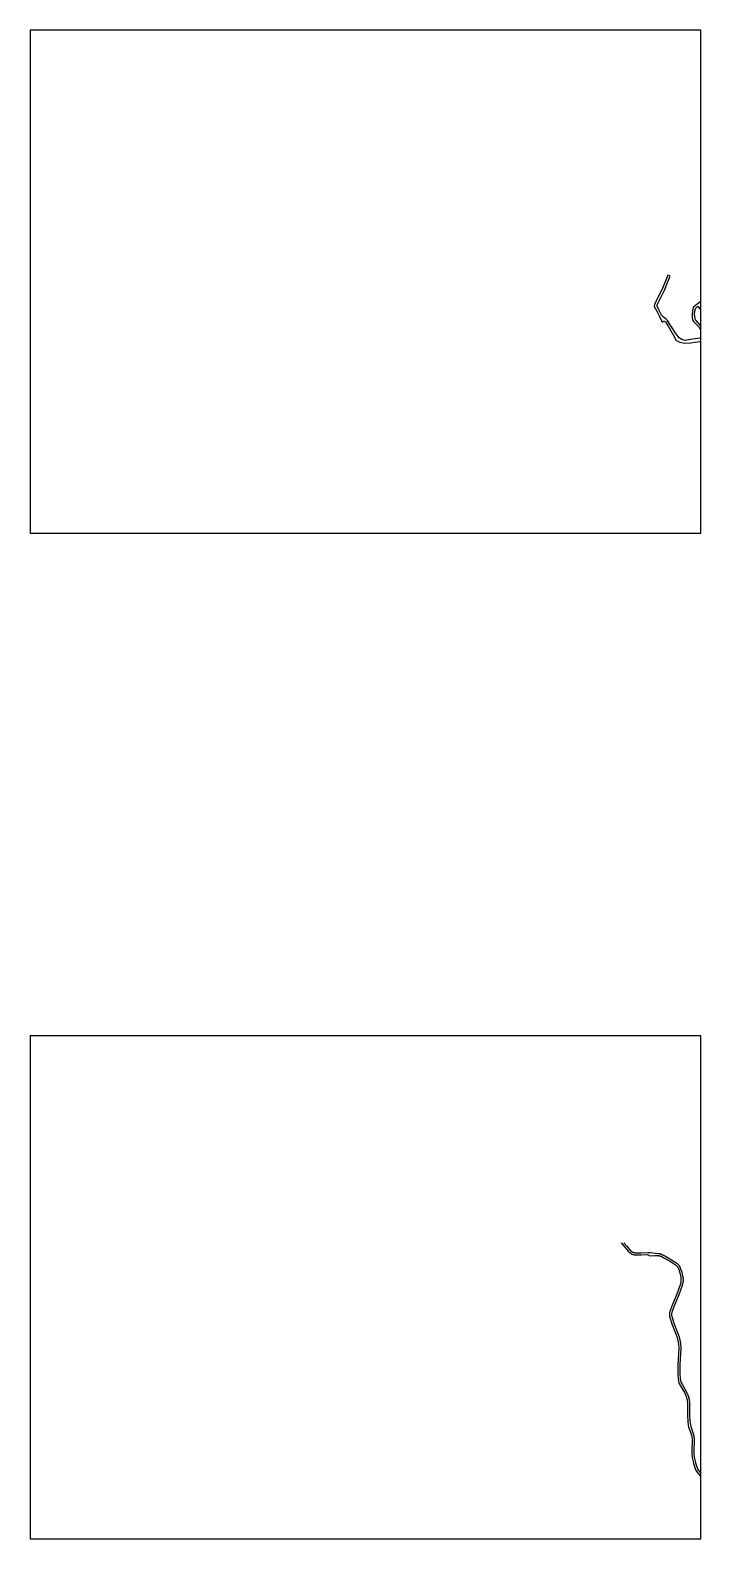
# Model space of a CAD drawing. Header units: metres. Extents: x -16800 to -16000, y -83400 to -81600.
import ezdxf

# ---------------------------------------------------------------- set-up
doc = ezdxf.new("R2010")
doc.units = ezdxf.units.M
doc.header["$LTSCALE"] = 2.5
doc.layers.add('図郭', color=7, linetype='Continuous')
doc.layers.add('道路', color=7, linetype='Continuous')

msp = doc.modelspace()

# ---------------------------------------------------------------- linework, layer by layer
at = {"layer": '図郭'}
for points in [[(-16800, -82200), (-16000, -82200), (-16000, -81600), (-16800, -81600)], [(-16800, -83400), (-16000, -83400), (-16000, -82800), (-16800, -82800)]]:
    msp.add_lwpolyline(points, close=True, dxfattribs=at)
at = {"layer": '道路'}
for points in [[(-16039.3, -81892.4), (-16041.7, -81898.2), (-16046.3, -81908.9), (-16051.1, -81919), (-16055.1, -81927.3), (-16055.6, -81929.5), (-16052.6, -81935.1), (-16049.3, -81941.6), (-16046.1, -81948.2), (-16043.5, -81946.9), (-16042.9, -81947.4), (-16042.2, -81948.1), (-16039.4, -81952.4), (-16032.8, -81963.4), (-16029.6, -81970.1), (-16027.5, -81971.2), (-16024.9, -81972.3), (-16019, -81973.5), (-16011.8, -81973), (-16001.7, -81971.5), (-16000, -81971.4)], [(-16000, -81967.1), (-16001.3, -81967.4), (-16012.3, -81969.2), (-16018.8, -81970.4), (-16022.8, -81969.2), (-16024.7, -81968), (-16026, -81967), (-16029.9, -81961.8), (-16034.8, -81954), (-16039.8, -81946.2), (-16040.9, -81945.1), (-16044.9, -81942.1), (-16046.8, -81940), (-16049.9, -81933.8), (-16051.9, -81929.2), (-16052.1, -81927.8), (-16048.4, -81920.4), (-16043.5, -81910.2), (-16039.7, -81901.1), (-16036.5, -81893.6)], [(-16036.5, -81893.6), (-16039.3, -81892.4)], [(-16000, -81923.7), (-16006.2, -81928.4), (-16009.3, -81930.8), (-16010, -81934.8), (-16010.3, -81939.1), (-16010.5, -81942.2), (-16009.9, -81945.4), (-16008.2, -81947.9), (-16002.5, -81954), (-16000.3, -81957.9), (-16000, -81958.4)], [(-16000, -81933.8), (-16001.2, -81932.1), (-16002.9, -81930), (-16003.9, -81929.7), (-16004.4, -81930), (-16006.6, -81932.4), (-16007.5, -81935.1), (-16007.8, -81938.8), (-16007.6, -81941.8), (-16007, -81944.2), (-16005.8, -81946.2), (-16000.9, -81952.4), (-16000, -81953.6)], [(-16095, -83046.7), (-16090.7, -83052.2), (-16086.5, -83056.8), (-16083.9, -83059.2), (-16083.5, -83059.5), (-16083.1, -83059.8), (-16082.7, -83060), (-16082.3, -83060.2), (-16081.9, -83060.4), (-16081.8, -83060.4), (-16081.3, -83060.6), (-16080.8, -83060.8), (-16080.2, -83060.9), (-16079.7, -83061), (-16079.1, -83061.1), (-16078.6, -83061.2), (-16078.4, -83061.2), (-16071.2, -83061.2), (-16063.6, -83060.9), (-16060.9, -83062.3), (-16054.4, -83062.1), (-16050.6, -83062.1), (-16050, -83062.2), (-16049.3, -83062.3), (-16048.7, -83062.5), (-16048.1, -83062.6), (-16047.5, -83062.9), (-16047.3, -83062.9), (-16043.4, -83065.1), (-16036.1, -83069.3), (-16030.3, -83073.2), (-16030, -83073.4), (-16029.6, -83073.7), (-16029.3, -83073.9), (-16029, -83074.2), (-16028.7, -83074.5), (-16028.5, -83074.7), (-16028.2, -83075), (-16028, -83075.4), (-16027.7, -83075.8), (-16027.5, -83076.2), (-16027.3, -83076.6), (-16027.2, -83076.8), (-16026.4, -83078.7), (-16025.1, -83082.7), (-16023.9, -83088), (-16023.8, -83088.8), (-16023.7, -83089.6), (-16023.7, -83090.3), (-16023.6, -83091.1), (-16023.7, -83091.9), (-16023.7, -83092), (-16023.7, -83092.9), (-16023.9, -83093.7), (-16024, -83094.6), (-16024.2, -83095.5), (-16024.4, -83096.4), (-16024.5, -83096.9), (-16028.7, -83108.1), (-16033.7, -83120.3), (-16036.3, -83126.9), (-16036.5, -83127.5), (-16036.7, -83128.1), (-16036.9, -83128.7), (-16037, -83129.3), (-16037.2, -83130), (-16037.3, -83130.6), (-16037.4, -83131.2), (-16037.4, -83131.4), (-16037.4, -83132), (-16037.4, -83132.7), (-16037.4, -83133.3), (-16037.3, -83134), (-16037.3, -83134.6), (-16037.2, -83134.8), (-16034.4, -83143.3), (-16030.1, -83154.6), (-16028.4, -83159.6), (-16026.8, -83167.5), (-16026.3, -83172.8), (-16027.6, -83192.1), (-16027.6, -83203), (-16027.1, -83209.5), (-16026.2, -83213.9), (-16024.2, -83217.6), (-16019.6, -83225.3), (-16017.5, -83230), (-16016.4, -83234.1), (-16016, -83238.8), (-16015.9, -83253.2), (-16015.5, -83259.6), (-16015, -83264.3), (-16014.5, -83266.8), (-16012.6, -83271.6), (-16011.9, -83273.9), (-16010.7, -83277.6), (-16010.5, -83281.4), (-16010.5, -83285.4), (-16010.7, -83292.7), (-16010.9, -83298.3), (-16010.4, -83303), (-16009.3, -83307.7), (-16008.8, -83310.1), (-16007.1, -83315), (-16006.2, -83317.5), (-16004.7, -83320), (-16001.5, -83323.9), (-16000, -83325.8)], [(-16091.8, -83046.7), (-16088.8, -83050.6), (-16084.7, -83055.1), (-16082.4, -83057.2), (-16082.1, -83057.4), (-16081.7, -83057.7), (-16081.4, -83057.8), (-16081.1, -83058), (-16080.9, -83058.1), (-16080.4, -83058.2), (-16080, -83058.4), (-16079.5, -83058.5), (-16079, -83058.6), (-16078.5, -83058.6), (-16078.1, -83058.7), (-16071.3, -83058.7), (-16063.1, -83058.4), (-16060.1, -83058.5), (-16054.2, -83059.2), (-16050.3, -83059.6), (-16049.7, -83059.7), (-16049.1, -83059.8), (-16048.5, -83060), (-16047.9, -83060.1), (-16047.3, -83060.3), (-16046.7, -83060.4), (-16046.4, -83060.6), (-16042.1, -83062.9), (-16034.8, -83067.2), (-16028.8, -83071.2), (-16028.4, -83071.5), (-16028.1, -83071.7), (-16027.7, -83072), (-16027.3, -83072.3), (-16027, -83072.6), (-16026.7, -83073), (-16026.6, -83073), (-16026.3, -83073.4), (-16026, -83073.8), (-16025.7, -83074.3), (-16025.5, -83074.7), (-16025.2, -83075.2), (-16025, -83075.6), (-16025, -83075.7), (-16024.1, -83077.8), (-16022.7, -83082), (-16021.4, -83087.7), (-16021.3, -83088.5), (-16021.2, -83089.3), (-16021.1, -83090.1), (-16021.1, -83091), (-16021.1, -83091.8), (-16021.2, -83092.1), (-16021.2, -83093.1), (-16021.4, -83094), (-16021.5, -83094.9), (-16021.7, -83095.8), (-16021.9, -83096.7), (-16022.1, -83097.6), (-16026.4, -83109), (-16031.4, -83121.2), (-16033.9, -83127.6), (-16034.1, -83128.2), (-16034.3, -83128.8), (-16034.5, -83129.4), (-16034.6, -83130), (-16034.7, -83130.5), (-16034.8, -83131.1), (-16034.9, -83131.6), (-16034.9, -83132.2), (-16034.9, -83132.8), (-16034.9, -83133.3), (-16034.8, -83133.9), (-16034.7, -83134.3), (-16032, -83142.5), (-16027.7, -83153.8), (-16026, -83158.9), (-16024.3, -83167.1), (-16023.8, -83172.7), (-16025.1, -83192.2), (-16025.1, -83202.9), (-16024.6, -83209.2), (-16023.8, -83213), (-16022, -83216.4), (-16017.4, -83224.2), (-16015.2, -83229.2), (-16013.9, -83233.6), (-16013.5, -83238.7), (-16013.4, -83253.1), (-16013, -83259.3), (-16012.5, -83263.9), (-16012, -83266.1), (-16010.3, -83270.8), (-16009.6, -83273.2), (-16008.2, -83277.1), (-16008, -83281.3), (-16008, -83285.5), (-16008.2, -83292.8), (-16008.4, -83298.2), (-16008, -83302.5), (-16006.8, -83307.2), (-16006.4, -83309.5), (-16004.7, -83314.1), (-16003.9, -83316.5), (-16002.7, -83318.5), (-16000, -83321.8)]]:
    msp.add_lwpolyline(points, dxfattribs=at)

doc.saveas('drawing.dxf')
